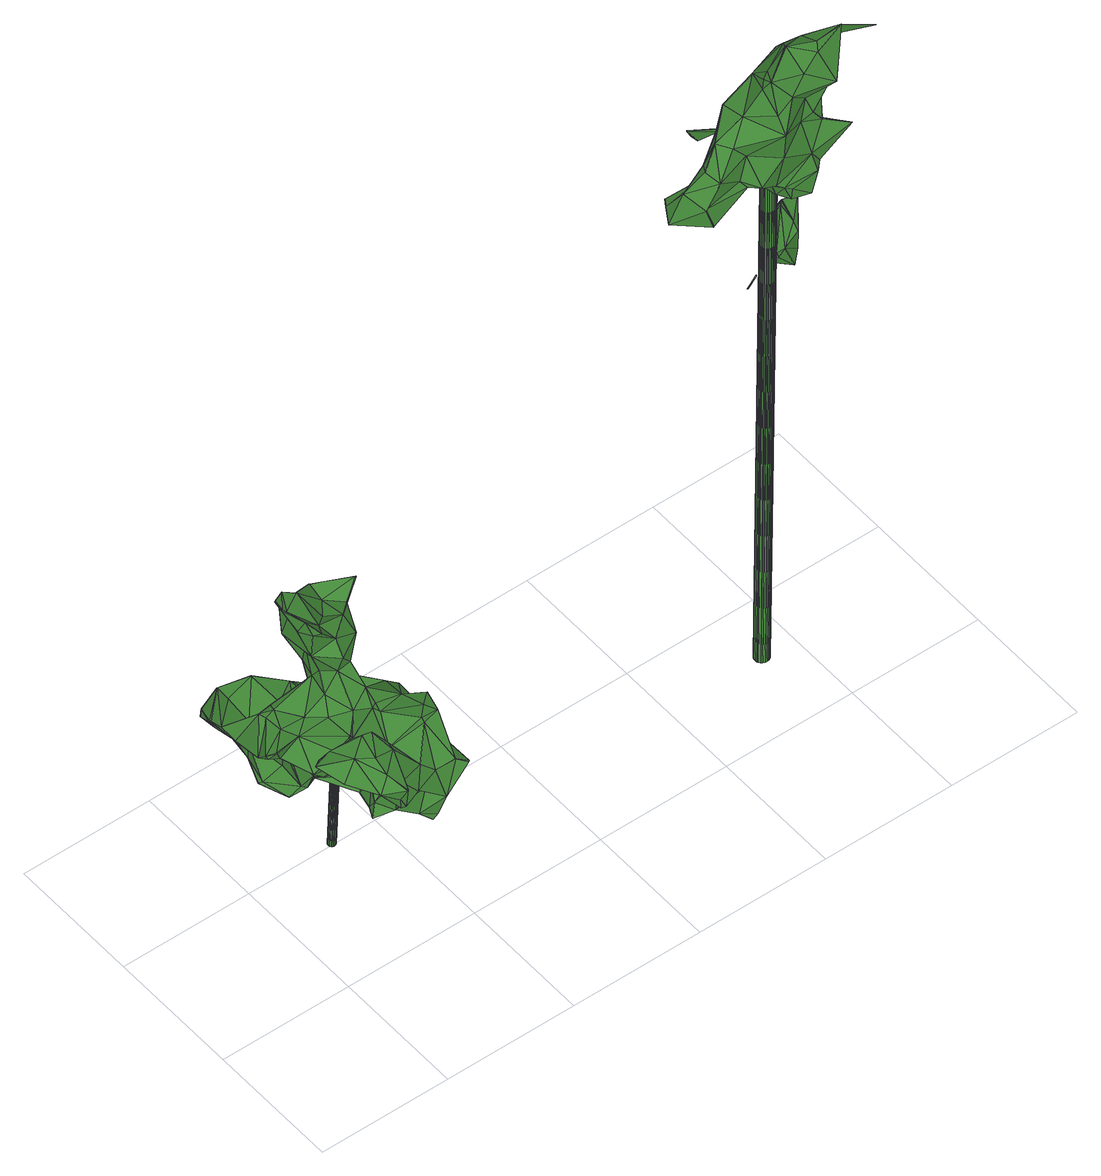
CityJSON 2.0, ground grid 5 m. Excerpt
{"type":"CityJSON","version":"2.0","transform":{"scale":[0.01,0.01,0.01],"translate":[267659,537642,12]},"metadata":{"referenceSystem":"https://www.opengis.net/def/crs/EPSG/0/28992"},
"CityObjects":{
"tree1":{"type":"SolitaryVegetationObject","attributes":{"gtid":391,"crown_width_m":6.9,"crown_median_z":18.45,"crown_r50_m":0.295,"crown_porosity":0.905,"trunk_H_m":5.49,"trunk_DBH_m":0.276,"trunk_radius_m":0.138,"trunk_base_height_m":12.96,"original_gtid":"392"},"geometry":[{"type":"Solid","lod":"3","boundaries":[[[[0,1,2]],[[3,4,5]],[[6,4,3]],[[7,8,9]],[[10,11,12]],[[13,14,15]],[[16,17,18]],[[19,20,21]],[[22,23,24]],[[25,26,27]],[[28,29,30]],[[31,20,32]],[[33,32,20]],[[17,34,35]],[[36,21,20]],[[37,38,39]],[[40,41,42]],[[43,44,45]],[[46,18,35]],[[18,17,35]],[[47,48,49]],[[14,50,51]],[[52,53,36]],[[54,55,21]],[[53,37,55]],[[56,57,58]],[[7,59,8]],[[60,61,30]],[[45,62,63]],[[64,65,66]],[[67,68,40]],[[67,40,16]],[[64,66,10]],[[10,66,67]],[[50,33,51]],[[55,54,53]],[[69,24,70]],[[71,72,46]],[[73,74,75]],[[76,55,37]],[[76,37,39]],[[19,21,55]],[[77,78,79]],[[80,81,82]],[[43,79,83]],[[84,85,86]],[[87,86,85]],[[36,54,21]],[[53,54,36]],[[88,89,90]],[[91,1,0]],[[92,93,94]],[[95,47,96]],[[95,96,97]],[[32,98,31]],[[99,100,61]],[[101,53,52]],[[102,103,104]],[[105,106,107]],[[53,101,37]],[[108,57,109]],[[108,110,57]],[[45,63,77]],[[111,112,96]],[[111,113,112]],[[114,115,116]],[[58,85,84]],[[87,85,58]],[[117,100,99]],[[45,44,62]],[[6,118,114]],[[6,114,116]],[[12,64,10]],[[101,59,7]],[[119,120,121]],[[122,123,82]],[[124,125,126]],[[127,128,86]],[[127,86,87]],[[108,109,129]],[[130,131,90]],[[97,96,132]],[[98,133,134]],[[98,134,113]],[[44,135,62]],[[136,137,25]],[[138,136,25]],[[40,42,139]],[[56,140,57]],[[141,80,142]],[[113,142,80]],[[128,143,29]],[[144,145,74]],[[139,42,146]],[[147,148,15]],[[149,113,80]],[[97,113,149]],[[150,151,152]],[[132,113,97]],[[126,8,23]],[[153,92,154]],[[61,155,99]],[[156,58,157]],[[158,147,120]],[[37,9,38]],[[52,70,59]],[[66,68,67]],[[159,160,83]],[[62,161,162]],[[59,70,8]],[[24,8,70]],[[163,26,154]],[[27,26,163]],[[0,124,164]],[[139,146,118]],[[165,146,42]],[[11,72,12]],[[46,72,11]],[[11,16,18]],[[11,18,46]],[[64,12,72]],[[71,64,72]],[[26,166,154]],[[143,154,166]],[[7,37,101]],[[35,34,167]],[[168,169,170]],[[171,172,173]],[[39,174,76]],[[30,29,143]],[[175,176,75]],[[83,99,155]],[[65,130,90]],[[99,83,117]],[[152,177,150]],[[104,178,87]],[[77,63,179]],[[13,50,14]],[[84,28,56]],[[111,96,180]],[[121,181,119]],[[60,182,25]],[[7,9,37]],[[17,16,40]],[[183,184,22]],[[185,22,184]],[[186,24,180]],[[187,38,9]],[[188,189,190]],[[152,189,188]],[[47,49,183]],[[69,180,24]],[[47,183,186]],[[52,59,101]],[[58,84,56]],[[65,64,191]],[[163,138,27]],[[104,103,178]],[[133,98,32]],[[129,75,192]],[[129,192,108]],[[193,164,124]],[[194,164,193]],[[89,73,68]],[[11,195,16]],[[78,196,79]],[[197,198,199]],[[200,110,201]],[[5,116,115]],[[6,167,34]],[[74,88,131]],[[74,131,118]],[[118,146,74]],[[103,105,178]],[[171,202,169]],[[152,188,119]],[[95,123,203]],[[171,204,205]],[[49,48,206]],[[57,140,109]],[[153,93,92]],[[133,168,170]],[[144,146,165]],[[203,48,95]],[[206,48,203]],[[131,115,114]],[[129,109,140]],[[122,81,103]],[[82,81,122]],[[47,95,48]],[[19,55,51]],[[74,145,75]],[[74,146,144]],[[80,82,149]],[[163,207,138]],[[117,129,56]],[[140,56,129]],[[91,177,208]],[[181,1,91]],[[165,184,209]],[[185,184,165]],[[183,49,184]],[[210,119,188]],[[154,92,163]],[[76,15,14]],[[23,8,24]],[[152,208,177]],[[149,95,97]],[[50,211,204]],[[205,204,211]],[[205,211,50]],[[210,188,136]],[[138,25,27]],[[181,91,208]],[[119,181,208]],[[119,208,152]],[[168,204,169]],[[212,107,106]],[[90,213,65]],[[89,213,90]],[[56,100,117]],[[132,96,112]],[[83,129,117]],[[145,192,75]],[[132,112,113]],[[102,214,103]],[[215,103,214]],[[175,75,129]],[[175,129,83]],[[216,217,218]],[[161,25,137]],[[145,201,192]],[[145,200,201]],[[126,42,193]],[[126,165,42]],[[106,105,219]],[[60,25,220]],[[159,83,79]],[[221,219,222]],[[222,80,141]],[[202,170,169]],[[162,223,62]],[[63,62,223]],[[221,170,212]],[[159,196,224]],[[156,157,225]],[[106,221,212]],[[226,134,133]],[[174,187,9]],[[174,38,187]],[[174,39,38]],[[188,227,228]],[[63,223,229]],[[46,35,167]],[[188,190,227]],[[186,180,47]],[[0,164,91]],[[66,213,68]],[[76,174,15]],[[15,174,9]],[[230,177,194]],[[150,177,230]],[[68,231,40]],[[76,14,51]],[[76,51,55]],[[222,81,80]],[[159,79,196]],[[26,25,182]],[[36,232,52]],[[69,52,232]],[[69,232,31]],[[233,153,143]],[[154,143,153]],[[220,25,161]],[[220,161,62]],[[130,115,131]],[[84,86,28]],[[20,232,36]],[[31,232,20]],[[88,74,89]],[[73,89,74]],[[188,137,136]],[[77,179,190]],[[92,207,163]],[[28,100,56]],[[61,100,30]],[[28,30,100]],[[219,103,81]],[[219,81,222]],[[234,176,160]],[[186,22,24]],[[193,41,230]],[[104,235,102]],[[214,102,235]],[[95,149,82]],[[95,82,123]],[[62,135,220]],[[123,236,237]],[[197,237,236]],[[128,29,86]],[[229,179,63]],[[190,179,227]],[[227,179,229]],[[111,98,113]],[[111,31,98]],[[31,111,69]],[[186,183,22]],[[22,185,23]],[[124,126,193]],[[83,160,176]],[[9,8,15]],[[122,236,123]],[[165,209,238]],[[165,238,144]],[[68,213,89]],[[66,65,213]],[[30,182,60]],[[60,220,61]],[[61,220,135]],[[197,123,237]],[[145,239,200]],[[15,240,147]],[[0,147,240]],[[205,15,148]],[[207,241,138]],[[203,197,206]],[[123,197,203]],[[6,5,4]],[[45,79,43]],[[77,79,45]],[[142,113,226]],[[207,210,241]],[[29,28,86]],[[23,185,165]],[[126,23,165]],[[50,13,205]],[[19,33,20]],[[51,33,19]],[[193,42,41]],[[111,180,69]],[[230,41,231]],[[69,70,52]],[[133,32,50]],[[33,50,32]],[[133,170,221]],[[218,217,233]],[[30,143,182]],[[133,50,204]],[[136,241,210]],[[224,160,159]],[[77,190,189]],[[91,164,177]],[[177,164,194]],[[87,178,127]],[[216,127,178]],[[133,204,168]],[[205,172,242]],[[158,207,94]],[[88,90,131]],[[218,127,216]],[[78,77,189]],[[78,189,196]],[[131,114,118]],[[10,195,11]],[[67,195,10]],[[49,206,184]],[[243,184,206]],[[209,184,243]],[[161,137,162]],[[171,169,204]],[[148,147,94]],[[148,93,244]],[[234,75,176]],[[244,205,148]],[[244,172,205]],[[172,171,242]],[[205,242,171]],[[16,195,67]],[[229,223,227]],[[40,231,41]],[[234,73,75]],[[73,234,230]],[[160,224,234]],[[73,231,68]],[[230,231,73]],[[230,234,150]],[[224,150,234]],[[92,94,207]],[[0,125,124]],[[240,125,0]],[[83,176,175]],[[194,193,230]],[[142,226,141]],[[141,226,222]],[[40,139,34]],[[58,57,157]],[[8,125,15]],[[15,205,13]],[[172,245,246]],[[153,246,245]],[[153,245,172]],[[182,143,166]],[[218,128,127]],[[218,233,143]],[[153,233,217]],[[218,143,128]],[[153,173,246]],[[172,246,173]],[[244,153,172]],[[243,239,209]],[[244,93,153]],[[148,94,93]],[[158,94,147]],[[120,2,121]],[[120,0,2]],[[120,147,0]],[[181,2,1]],[[121,2,181]],[[191,71,167]],[[46,167,71]],[[64,71,191]],[[136,138,241]],[[173,202,171]],[[120,119,158]],[[210,158,119]],[[207,158,210]],[[170,202,212]],[[153,202,173]],[[217,212,202]],[[217,202,153]],[[191,130,65]],[[167,6,247]],[[167,247,191]],[[144,238,145]],[[209,145,238]],[[189,151,196]],[[196,151,224]],[[150,224,151]],[[152,151,189]],[[133,221,226]],[[222,226,221]],[[201,110,108]],[[108,192,201]],[[87,235,104]],[[43,155,44]],[[44,155,135]],[[61,135,155]],[[83,155,43]],[[47,180,96]],[[226,113,134]],[[103,236,122]],[[103,215,236]],[[145,209,239]],[[3,5,130]],[[248,215,156]],[[156,198,248]],[[110,157,57]],[[191,3,130]],[[130,5,115]],[[191,247,3]],[[116,5,6]],[[3,247,6]],[[225,157,110]],[[182,166,26]],[[240,15,125]],[[8,126,125]],[[216,107,217]],[[212,217,107]],[[105,107,216]],[[178,105,216]],[[87,58,156]],[[235,87,156]],[[235,156,214]],[[215,214,156]],[[137,188,228]],[[137,228,162]],[[106,219,221]],[[103,219,105]],[[40,34,17]],[[118,34,139]],[[118,6,34]],[[243,206,199]],[[197,199,206]],[[156,199,198]],[[248,197,236]],[[197,248,198]],[[248,236,215]],[[156,225,199]],[[199,110,200]],[[225,110,199]],[[199,200,239]],[[199,239,243]],[[227,223,228]],[[162,228,223]],[[249,250,251]],[[249,251,252]],[[252,251,253]],[[252,253,254]],[[251,250,255]],[[251,255,253]],[[253,255,256]],[[253,256,254]],[[255,250,257]],[[255,257,256]],[[256,257,258]],[[256,258,254]],[[257,250,259]],[[257,259,258]],[[258,259,260]],[[258,260,254]],[[259,250,261]],[[259,261,260]],[[260,261,262]],[[260,262,254]],[[261,250,263]],[[261,263,262]],[[262,263,264]],[[262,264,254]],[[263,250,265]],[[263,265,264]],[[264,265,266]],[[264,266,254]],[[265,250,267]],[[265,267,266]],[[266,267,268]],[[266,268,254]],[[267,250,269]],[[267,269,268]],[[268,269,270]],[[268,270,254]],[[269,250,271]],[[269,271,270]],[[270,271,272]],[[270,272,254]],[[271,250,273]],[[271,273,272]],[[272,273,274]],[[272,274,254]],[[273,250,275]],[[273,275,274]],[[274,275,276]],[[274,276,254]],[[275,250,277]],[[275,277,276]],[[276,277,278]],[[276,278,254]],[[277,250,279]],[[277,279,278]],[[278,279,280]],[[278,280,254]],[[279,250,281]],[[279,281,280]],[[280,281,282]],[[280,282,254]],[[281,250,283]],[[281,283,282]],[[282,283,284]],[[282,284,254]],[[283,250,285]],[[283,285,284]],[[284,285,286]],[[284,286,254]],[[285,250,287]],[[285,287,286]],[[286,287,288]],[[286,288,254]],[[287,250,289]],[[287,289,288]],[[288,289,290]],[[288,290,254]],[[289,250,291]],[[289,291,290]],[[290,291,292]],[[290,292,254]],[[291,250,293]],[[291,293,292]],[[292,293,294]],[[292,294,254]],[[293,250,295]],[[293,295,294]],[[294,295,296]],[[294,296,254]],[[295,250,297]],[[295,297,296]],[[296,297,298]],[[296,298,254]],[[297,250,249]],[[297,249,298]],[[298,249,252]],[[298,252,254]]]]}]},
"tree2":{"type":"SolitaryVegetationObject","attributes":{"gtid":6,"crown_width_m":5.09,"crown_median_z":36.18,"crown_r50_m":0.327,"crown_porosity":0.903,"trunk_H_m":23.38,"trunk_DBH_m":0.544,"trunk_radius_m":0.272,"trunk_base_height_m":12.8,"original_gtid":"6"},"geometry":[{"type":"Solid","lod":"3","boundaries":[[[[299,300,301]],[[302,303,304]],[[302,305,303]],[[306,307,308]],[[309,310,311]],[[312,313,314]],[[315,316,317]],[[318,319,320]],[[302,321,322]],[[306,323,324]],[[325,324,323]],[[308,307,326]],[[327,328,329]],[[329,328,330]],[[331,332,333]],[[331,334,332]],[[335,327,336]],[[337,338,339]],[[340,341,342]],[[306,324,307]],[[343,344,345]],[[346,343,345]],[[347,317,316]],[[347,316,346]],[[348,349,308]],[[330,350,340]],[[351,352,353]],[[354,355,313]],[[356,313,355]],[[350,330,328]],[[357,317,347]],[[358,359,309]],[[360,361,362]],[[360,350,361]],[[363,342,341]],[[364,365,366]],[[311,319,318]],[[367,368,338]],[[350,328,361]],[[311,369,309]],[[370,335,371]],[[309,369,372]],[[309,372,305]],[[361,328,327]],[[320,373,374]],[[346,331,347]],[[375,376,348]],[[326,377,348]],[[326,348,308]],[[316,315,378]],[[379,380,336]],[[363,341,362]],[[381,382,357]],[[321,302,383]],[[347,331,333]],[[352,384,353]],[[385,384,352]],[[340,342,330]],[[326,386,377]],[[387,388,354]],[[316,382,346]],[[389,346,382]],[[360,340,350]],[[390,337,367]],[[303,334,304]],[[391,392,376]],[[372,369,334]],[[372,334,303]],[[305,372,303]],[[393,394,395]],[[396,393,395]],[[367,338,390]],[[348,377,397]],[[309,359,364]],[[327,335,370]],[[362,340,360]],[[327,370,361]],[[341,340,362]],[[363,361,370]],[[363,362,361]],[[327,329,379]],[[327,379,336]],[[396,395,398]],[[329,330,342]],[[399,322,400]],[[343,375,344]],[[318,374,311]],[[305,358,309]],[[401,383,334]],[[364,310,309]],[[357,333,402]],[[401,331,301]],[[403,359,358]],[[404,405,315]],[[400,403,399]],[[299,301,345]],[[305,302,358]],[[353,406,351]],[[358,399,403]],[[358,302,399]],[[302,304,383]],[[403,365,359]],[[347,333,357]],[[364,366,407]],[[400,365,403]],[[393,396,408]],[[380,335,409]],[[367,337,339]],[[385,356,384]],[[364,359,365]],[[400,351,410]],[[320,319,406]],[[411,412,413]],[[411,413,324]],[[336,409,335]],[[410,365,400]],[[390,338,337]],[[339,338,368]],[[310,414,406]],[[415,414,310]],[[415,366,414]],[[300,413,401]],[[322,416,400]],[[410,351,406]],[[331,346,417]],[[393,418,355]],[[387,419,420]],[[299,345,307]],[[307,345,344]],[[381,402,408]],[[408,421,422]],[[408,422,423]],[[381,408,423]],[[380,409,336]],[[410,414,365]],[[366,365,414]],[[353,384,373]],[[313,312,419]],[[313,419,387]],[[424,355,418]],[[356,385,313]],[[425,426,427]],[[404,317,357]],[[404,315,317]],[[401,334,331]],[[428,427,420]],[[326,344,386]],[[349,323,308]],[[306,308,323]],[[401,301,300]],[[400,416,351]],[[356,355,424]],[[344,375,429]],[[430,431,421]],[[405,378,315]],[[312,412,411]],[[321,412,322]],[[357,402,381]],[[412,312,314]],[[417,301,331]],[[371,432,363]],[[334,374,332]],[[387,420,433]],[[349,376,392]],[[323,349,392]],[[300,324,413]],[[401,413,412]],[[329,432,379]],[[401,412,321]],[[373,418,402]],[[378,405,316]],[[323,392,391]],[[302,322,399]],[[430,398,433]],[[397,377,386]],[[398,394,388]],[[354,388,394]],[[349,348,376]],[[421,426,422]],[[356,424,384]],[[387,398,388]],[[433,398,387]],[[325,391,434]],[[348,429,375]],[[333,373,402]],[[373,333,332]],[[406,373,320]],[[367,339,368]],[[323,391,325]],[[428,391,427]],[[435,427,391]],[[398,395,394]],[[380,436,371]],[[411,324,325]],[[411,325,434]],[[353,373,406]],[[434,428,419]],[[381,423,389]],[[312,411,434]],[[373,384,418]],[[424,418,384]],[[318,320,374]],[[430,408,396]],[[430,396,398]],[[371,335,380]],[[345,417,346]],[[420,419,428]],[[408,430,421]],[[351,416,352]],[[314,416,412]],[[314,352,416]],[[437,366,415]],[[394,355,354]],[[393,355,394]],[[324,300,299]],[[324,299,307]],[[417,345,301]],[[334,369,374]],[[433,431,430]],[[346,389,343]],[[401,321,383]],[[334,383,304]],[[427,435,425]],[[425,423,422]],[[425,422,426]],[[322,412,416]],[[370,371,363]],[[434,419,312]],[[387,354,313]],[[310,364,407]],[[326,307,344]],[[366,437,407]],[[373,332,374]],[[369,311,374]],[[310,406,319]],[[311,310,319]],[[404,382,405]],[[405,382,316]],[[375,343,435]],[[389,425,435]],[[389,435,343]],[[423,425,389]],[[429,397,344]],[[435,391,375]],[[375,391,376]],[[391,428,434]],[[357,382,404]],[[381,389,382]],[[437,415,407]],[[310,407,415]],[[420,427,431]],[[420,431,433]],[[421,431,426]],[[426,431,427]],[[406,414,410]],[[314,313,385]],[[314,385,352]],[[342,432,329]],[[363,432,342]],[[371,436,432]],[[379,432,380]],[[436,380,432]],[[418,438,402]],[[393,438,418]],[[393,408,438]],[[402,438,408]],[[397,386,344]],[[348,397,429]],[[439,440,441]],[[439,441,442]],[[442,441,443]],[[442,443,444]],[[441,440,445]],[[441,445,443]],[[443,445,446]],[[443,446,444]],[[445,440,447]],[[445,447,446]],[[446,447,448]],[[446,448,444]],[[447,440,449]],[[447,449,448]],[[448,449,450]],[[448,450,444]],[[449,440,451]],[[449,451,450]],[[450,451,452]],[[450,452,444]],[[451,440,453]],[[451,453,452]],[[452,453,454]],[[452,454,444]],[[453,440,455]],[[453,455,454]],[[454,455,456]],[[454,456,444]],[[455,440,457]],[[455,457,456]],[[456,457,458]],[[456,458,444]],[[457,440,459]],[[457,459,458]],[[458,459,460]],[[458,460,444]],[[459,440,461]],[[459,461,460]],[[460,461,462]],[[460,462,444]],[[461,440,463]],[[461,463,462]],[[462,463,464]],[[462,464,444]],[[463,440,465]],[[463,465,464]],[[464,465,466]],[[464,466,444]],[[465,440,467]],[[465,467,466]],[[466,467,468]],[[466,468,444]],[[467,440,469]],[[467,469,468]],[[468,469,470]],[[468,470,444]],[[469,440,471]],[[469,471,470]],[[470,471,472]],[[470,472,444]],[[471,440,473]],[[471,473,472]],[[472,473,474]],[[472,474,444]],[[473,440,475]],[[473,475,474]],[[474,475,476]],[[474,476,444]],[[475,440,477]],[[475,477,476]],[[476,477,478]],[[476,478,444]],[[477,440,479]],[[477,479,478]],[[478,479,480]],[[478,480,444]],[[479,440,481]],[[479,481,480]],[[480,481,482]],[[480,482,444]],[[481,440,483]],[[481,483,482]],[[482,483,484]],[[482,484,444]],[[483,440,485]],[[483,485,484]],[[484,485,486]],[[484,486,444]],[[485,440,487]],[[485,487,486]],[[486,487,488]],[[486,488,444]],[[487,440,439]],[[487,439,488]],[[488,439,442]],[[488,442,444]]]]}]}
},
"vertices":[
[168,462,723],[58,433,747],[58,432,744],[424,670,1002],[475,612,1007],[527,633,1072],[424,562,1027],[247,242,863],[250,295,803],[149,282,822],[217,644,1156],[218,612,1141],[218,643,1159],[281,284,712],[268,143,743],[206,284,725],[235,551,1085],[258,507,1088],[242,523,1144],[256,58,680],[270,51,685],[245,46,734],[403,350,776],[386,366,791],[358,250,723],[127,666,480],[141,586,436],[103,584,447],[395,656,351],[393,654,350],[294,700,458],[352,94,664],[327,101,645],[303,98,652],[357,515,1002],[277,481,1106],[258,26,789],[178,193,843],[78,263,817],[77,261,816],[273,533,962],[323,556,843],[350,497,873],[257,813,644],[167,868,535],[127,822,667],[243,524,1146],[554,252,768],[577,337,733],[582,341,753],[328,165,679],[241,106,703],[309,166,823],[226,91,824],[255,25,788],[185,72,775],[473,711,459],[561,661,513],[525,633,509],[282,239,858],[198,745,555],[303,792,492],[61,821,582],[51,804,636],[270,676,1139],[277,695,1064],[268,688,1055],[262,634,1064],[267,674,951],[407,154,696],[316,196,822],[238,610,1124],[221,612,1142],[329,649,809],[426,601,860],[438,604,716],[128,181,770],[127,819,670],[151,795,626],[255,811,645],[521,165,465],[468,276,483],[515,254,515],[357,747,608],[467,676,478],[430,553,393],[415,580,372],[505,534,383],[454,727,922],[339,713,910],[419,730,1029],[131,506,743],[195,450,480],[191,411,568],[188,413,569],[578,248,621],[534,138,652],[578,124,625],[369,122,632],[356,786,533],[404,737,466],[228,151,850],[561,396,438],[527,378,436],[546,424,421],[461,397,470],[383,354,484],[398,410,476],[525,645,543],[533,674,538],[538,569,553],[460,144,644],[533,136,652],[488,123,521],[477,611,1006],[530,635,1070],[530,632,1072],[390,772,535],[464,548,929],[38,501,680],[89,455,683],[34,444,725],[488,271,504],[503,316,609],[279,454,744],[282,347,747],[338,404,779],[455,525,395],[408,582,365],[461,685,569],[420,727,1030],[458,669,992],[566,112,636],[328,178,520],[453,184,538],[168,858,523],[108,645,594],[74,654,601],[110,569,462],[351,471,951],[555,691,520],[463,159,402],[477,152,426],[314,573,452],[379,526,780],[440,602,717],[405,504,873],[165,384,617],[187,357,613],[576,213,551],[168,606,745],[148,598,670],[112,592,755],[230,461,492],[192,498,423],[271,799,583],[523,535,536],[538,568,550],[158,503,634],[274,692,615],[289,646,628],[86,701,574],[54,741,603],[147,483,439],[227,508,732],[416,439,805],[188,531,458],[312,543,1068],[254,200,512],[292,265,483],[293,264,480],[335,308,523],[307,439,629],[349,366,502],[107,284,802],[432,668,569],[352,622,641],[157,574,757],[504,436,416],[19,720,678],[490,240,761],[25,446,742],[274,643,478],[530,291,773],[512,379,759],[408,380,787],[485,246,783],[108,285,805],[55,638,630],[47,699,646],[21,715,676],[317,662,1113],[470,601,579],[301,500,796],[228,510,731],[236,610,1122],[160,704,593],[478,426,625],[456,428,473],[495,485,620],[479,529,605],[488,563,590],[323,353,454],[550,319,651],[289,234,532],[313,304,643],[576,402,680],[178,462,486],[120,564,755],[536,494,706],[156,524,628],[355,246,581],[324,353,451],[362,682,995],[520,410,442],[489,411,458],[463,468,424],[360,430,476],[428,551,392],[431,294,482],[179,807,527],[366,264,468],[428,232,433],[40,747,630],[205,623,660],[535,537,545],[419,174,444],[19,715,674],[45,699,644],[16,721,677],[320,588,795],[319,621,910],[297,107,731],[342,516,488],[330,596,682],[546,425,424],[463,398,472],[436,393,486],[400,459,680],[537,494,704],[244,371,679],[180,561,498],[363,328,523],[573,471,688],[215,413,599],[331,515,557],[359,430,479],[375,605,1015],[469,414,468],[339,494,96],[325,495,96],[338,498,96],[341,472,645],[340,476,645],[327,472,645],[337,501,96],[339,479,645],[335,504,96],[337,482,645],[332,507,96],[334,484,645],[329,508,96],[331,486,645],[326,509,96],[328,486,645],[322,508,96],[324,486,645],[319,507,96],[321,485,645],[316,505,96],[318,483,645],[313,502,96],[315,480,645],[312,499,96],[314,477,645],[311,496,96],[313,473,645],[312,492,96],[314,469,645],[313,489,96],[315,466,645],[315,486,96],[317,463,644],[318,483,95],[320,461,644],[321,482,95],[323,459,644],[324,481,95],[326,459,644],[328,482,95],[330,459,644],[331,483,95],[333,460,644],[334,485,95],[336,462,644],[337,488,96],[339,465,644],[338,491,96],[340,468,645],
[1616,251,2526],[1672,272,2602],[1672,275,2601],[1848,215,2814],[1882,278,2788],[1853,257,2789],[1955,279,2854],[1567,185,2435],[1523,245,2493],[1482,266,2362],[2048,316,2809],[2180,313,2734],[2059,366,2727],[1869,176,2486],[1997,198,2402],[1975,226,2537],[1770,514,2364],[1748,512,2402],[1750,514,2404],[2084,390,2672],[2135,362,2698],[2103,386,2631],[1847,177,2694],[1910,185,2728],[1585,209,2409],[1629,190,2515],[1729,222,2433],[1510,316,2383],[2042,330,1903],[1923,345,1872],[1950,373,1937],[1886,290,1901],[1775,364,2635],[1927,314,2575],[1905,345,2515],[1884,354,2712],[2046,332,2062],[2028,360,2037],[1647,81,2114],[1648,79,2117],[1699,104,2119],[1887,288,1899],[1918,264,1919],[1910,264,1945],[1754,322,2483],[1616,289,2455],[1646,300,2495],[1763,384,2498],[1778,392,2495],[1555,290,2340],[1616,208,2309],[1922,342,1871],[2082,217,2658],[2020,221,2558],[2069,247,2626],[2008,181,2329],[2038,211,2334],[2152,191,2444],[1812,399,2472],[1956,276,2855],[2060,254,2828],[1982,269,1836],[2019,296,1866],[1982,266,1838],[1929,246,1968],[2177,279,2808],[2177,278,2805],[2294,253,2746],[1701,100,2120],[1700,103,2122],[1989,367,2756],[1984,251,2007],[1980,267,2040],[1989,332,2800],[2055,318,2546],[1976,356,2658],[1610,257,2417],[1618,211,2310],[1533,351,2374],[1768,511,2364],[2004,370,2025],[1982,331,2086],[1950,322,2418],[1810,398,2470],[1836,242,2767],[2061,228,2495],[2059,225,2495],[1534,349,2376],[1894,204,2306],[1921,198,2288],[1802,340,2453],[1648,77,2115],[1753,211,2399],[1618,208,2311],[2038,214,2332],[1990,190,2231],[1989,194,2231],[1980,224,2273],[1536,349,2374],[1927,210,2228],[1971,204,2780],[2079,178,2695],[1780,270,2654],[1972,343,2434],[2045,229,2811],[1784,498,2349],[1780,497,2350],[2133,298,2662],[2294,256,2746],[1982,270,2316],[2044,334,2063],[2159,303,2722],[1761,229,2523],[1855,147,2622],[1713,233,2584],[2180,310,2734],[2294,255,2743],[1994,227,2634],[1690,292,2560],[2050,255,2490],[1867,212,2326],[1854,220,2328],[1859,287,2266],[1840,335,2270],[1852,299,2340],[2154,193,2444],[1824,322,2293],[1837,335,2268],[1825,304,2281],[1805,212,2363],[1594,274,2420],[1891,243,2248],[1857,285,2267],[1987,342,2046],[1889,241,2248],[1789,184,2392],[1826,272,2343],[1979,330,2085],[2297,255,2744],[1985,286,2428],[1902,295,80],[1875,295,80],[1901,302,80],[1913,274,2417],[1912,281,2418],[1886,274,2418],[1899,308,80],[1910,287,2418],[1894,314,80],[1905,293,2418],[1889,318,80],[1900,297,2418],[1882,321,80],[1893,300,2418],[1875,322,80],[1886,301,2418],[1868,321,80],[1879,300,2418],[1862,319,80],[1873,298,2418],[1856,314,80],[1867,293,2418],[1852,309,80],[1863,288,2418],[1849,302,80],[1860,281,2418],[1848,295,80],[1859,274,2418],[1849,288,80],[1860,267,2418],[1851,282,80],[1862,261,2418],[1856,276,80],[1867,255,2418],[1861,272,80],[1872,251,2417],[1868,269,80],[1879,248,2417],[1875,268,80],[1886,247,2417],[1882,269,80],[1893,248,2417],[1888,271,80],[1899,250,2417],[1894,276,80],[1905,255,2417],[1898,281,80],[1910,260,2417],[1901,288,80],[1912,267,2417]
]}
